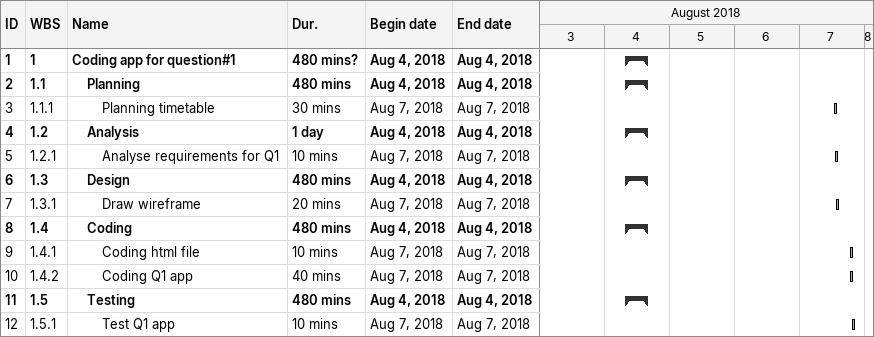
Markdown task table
| ID | WBS | Task | Duration | Start | Finish |
|---|---|---|---|---|---|
| 1 | 1 | **Coding app for question#1** | 480min? | 2018-08-04 | 2018-08-04 |
| 2 | 1.1 | **Planning** | 480min | 2018-08-04 | 2018-08-04 |
| 3 | 1.1.1 | Planning timetable | 30min | 2018-08-07 | 2018-08-07 |
| 4 | 1.2 | **Analysis** | 1d | 2018-08-04 | 2018-08-04 |
| 5 | 1.2.1 | Analyse requirements for Q1 | 10min | 2018-08-07 | 2018-08-07 |
| 6 | 1.3 | **Design** | 480min | 2018-08-04 | 2018-08-04 |
| 7 | 1.3.1 | Draw wireframe | 20min | 2018-08-07 | 2018-08-07 |
| 8 | 1.4 | **Coding** | 480min | 2018-08-04 | 2018-08-04 |
| 9 | 1.4.1 | Coding html file | 10min | 2018-08-07 | 2018-08-07 |
| 10 | 1.4.2 | Coding Q1 app | 40min | 2018-08-07 | 2018-08-07 |
| 11 | 1.5 | **Testing** | 480min | 2018-08-04 | 2018-08-04 |
| 12 | 1.5.1 | Test Q1 app | 10min | 2018-08-07 | 2018-08-07 |
